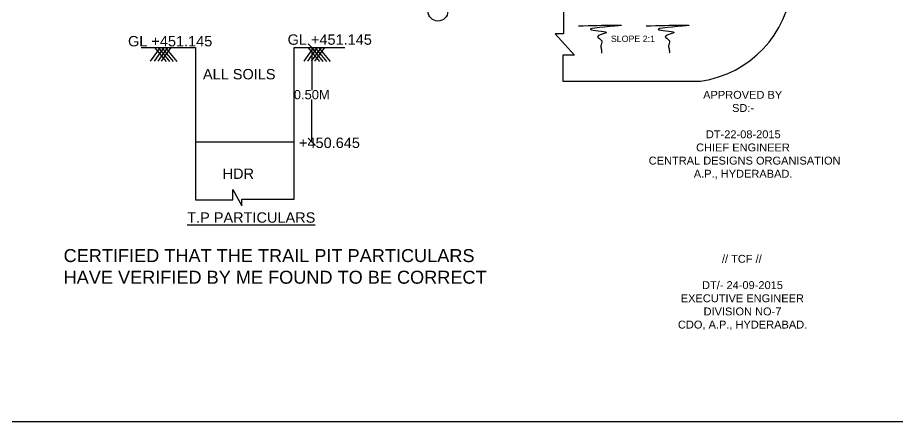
# Model space of a CAD drawing. Header units: millimetres. Extents: x 5124 to 6568637, y 2311 to 91879094.
# Drawn here: x 3729757 to 3741192, y 45930924 to 45936176 of the extents above; entities that cross this region are included whole.
import ezdxf

# ---------------------------------------------------------------- set-up
doc = ezdxf.new("R2010")
doc.units = ezdxf.units.MM
doc.header["$MEASUREMENT"] = 0
for name, color, linetype in [('DIMENSION', 7, 'Continuous'), ('DRAWING', 7, 'Continuous'), ('TEXT', 7, 'Continuous')]:
    doc.layers.add(name, color=color, linetype=linetype)
doc.styles.get("Standard").update_dxf_attribs({"font": 'arial.ttf', "height": 110})
doc.dimstyles.get("Standard").update_dxf_attribs({"dimtxt": 200, "dimasz": 110, "dimexe": 0.18, "dimexo": 0.0625, "dimgap": 0.09, "dimtad": 0, "dimtih": 1, "dimtoh": 1, "dimdec": 0, "dimzin": 0, "dimdsep": 46, "dimtxsty": 'Standard', "dimblk": 'OBLIQUE', "dimcen": 0.09, "dimse1": 1, "dimse2": 1, "dimadec": 0, "dimazin": 0, "dimtfac": 1, "dimtdec": 0, "dimtofl": 0, "dimtmove": 0, "dimatfit": 3, "dimfxl": 1, "dimtolj": 1, "dimtzin": 0, "dimarcsym": 0})

# ---------------------------------------------------------------- blocks, each defined once
blk = doc.blocks.new('_Oblique')
at = {"color": 0, "linetype": 'ByBlock', "lineweight": -2}
blk.add_line((-0.5, -0.5), (0.5, 0.5), dxfattribs=at)
blk = doc.blocks.new('*D70')
at = {"layer": 'Defpoints', "color": 0, "linetype": 'Continuous', "transparency": 16777216}
for p in [(3733353, 45935786), (3733353, 45934559), (3733580, 45934559)]:
    blk.add_point(p, dxfattribs=at)
at = {"layer": 'DRAWING', "color": 0, "linetype": 'Continuous', "lineweight": -2, "transparency": 16777216}
for p, q in [((3733580, 45935786), (3733580, 45935234)), ((3733580, 45934559), (3733580, 45935111))]:
    blk.add_line(p, q, dxfattribs=at)
at = {"layer": 'DRAWING', "color": 0, "linetype": 'Continuous', "lineweight": -2, "transparency": 16777216, "xscale": 95, "yscale": 95, "zscale": 95}
for p, rotation in [((3733580, 45935786), 90), ((3733580, 45934559), 270)]:
    blk.add_blockref('_Oblique', p, dxfattribs=dict(at, rotation=rotation))
at = {"layer": 'DRAWING', "color": 0, "linetype": 'Continuous', "transparency": 16777216, "insert": (3733580, 45935173), "char_height": 120, "attachment_point": 5}
blk.add_mtext('\\A1;0.50M', dxfattribs=at)

msp = doc.modelspace()

# ---------------------------------------------------------------- linework, layer by layer
at = {"layer": 'DIMENSION', "linetype": 'Continuous'}
msp.add_circle((3735220.5, 45936258.1), 127.7, dxfattribs=at)
at = {"layer": 'DRAWING', "linetype": 'Continuous'}
msp.add_lwpolyline([(3749514, 45956239.3), (3702628.7, 45956239.3), (3702628.7, 45930924.2), (3749514, 45930924.2)], close=True, dxfattribs=at)
msp.add_lwpolyline([(3736853.2, 45936994.4), (3736853.2, 45935965), (3736742.9, 45935965), (3736996.2, 45935685.2), (3736842, 45935685.2), (3736842, 45935350.9), (3738636, 45935350.9)], dxfattribs=at)
at = {"layer": 'DRAWING'}
for points in [[(3731363, 45935786.5), (3732070.3, 45935786.5), (3732070.3, 45933804.5), (3732554.4, 45933804.5), (3732554.4, 45933940), (3732669.6, 45933727.5), (3732669.6, 45933812.4), (3733353.3, 45933812.4), (3733353.3, 45935786.5), (3734008.4, 45935786.5)], [(3731608.7, 45935786.5), (3731481, 45935608.8)], [(3731657.3, 45935786.5), (3731529.7, 45935608.8)], [(3731536.1, 45935786.5), (3731686.3, 45935606.6)], [(3731706.5, 45935786.5), (3731578.9, 45935608.8)], [(3731581.7, 45935786.5), (3731731.8, 45935606.6)], [(3731750.4, 45935786.5), (3731622.7, 45935608.8)], [(3731627.2, 45935786.5), (3731777.4, 45935606.6)], [(3731674.5, 45935786.5), (3731824.6, 45935606.6)], [(3733603, 45935786.5), (3733475.4, 45935608.8)], [(3733651.6, 45935786.5), (3733524, 45935608.8)], [(3733530.5, 45935786.5), (3733680.6, 45935606.6)], [(3733700.8, 45935786.5), (3733573.2, 45935608.8)], [(3733576, 45935786.5), (3733726.1, 45935606.6)], [(3733744.7, 45935786.5), (3733617, 45935608.8)], [(3733621.5, 45935786.5), (3733771.7, 45935606.6)], [(3733668.8, 45935786.5), (3733818.9, 45935606.6)], [(3732070.3, 45934559.1), (3733353.3, 45934559.1)]]:
    msp.add_lwpolyline(points, dxfattribs=at)
at = {"layer": 'DRAWING', "linetype": 'Continuous'}
msp.add_arc((3738444.1, 45936722.7), 1385.1, 277.96099, 72.17293, dxfattribs=at)
at = {"layer": 'DRAWING'}
for points in [[(3737046.2, 45936068.9), (3737565.8, 45936068.9), (3737214.3, 45936017.8), (3737408, 45935977.1), (3737293.2, 45935926.3), (3737349.3, 45935872.7), (3737336.4, 45935806.7), (3737346.8, 45935755.6), (3737346.8, 45935712.1)], [(3737926.6, 45936068.9), (3738446.2, 45936068.9), (3738094.8, 45936017.8), (3738288.5, 45935977.1), (3738173.6, 45935926.3), (3738229.8, 45935872.7), (3738216.9, 45935806.7), (3738227.3, 45935755.6), (3738227.3, 45935712.1)]]:
    msp.add_spline(points, degree=3, dxfattribs=at)

# ---------------------------------------------------------------- texts
at = {"layer": 'DIMENSION', "char_height": 134.94, "attachment_point": 1}
for s, insert, width in [('GL +451.145', (3731192, 45935936.4), 1087.684), ('GL +451.145', (3733266.4, 45935957.3), 1087.684), ('HDR', (3732421.4, 45934213.3), 1087.684), ('{\\LT.P PARTICULARS}', (3731961.3, 45933643.2), 1654.799)]:
    msp.add_mtext(s, dxfattribs=dict(at, insert=insert, width=width))
at = {"layer": 'DRAWING', "char_height": 134.94, "attachment_point": 1}
for s, insert, width in [('ALL SOILS', (3732166, 45935507.4), 1087.684), ('+450.645', (3733414.8, 45934615.1), 783.838)]:
    msp.add_mtext(s, dxfattribs=dict(at, insert=insert, width=width))
at = {"layer": 'TEXT'}
msp.add_text('SLOPE 2:1', height=82.02, dxfattribs=at).set_placement((3737468.2, 45935859.4))
at = {"layer": 'TEXT', "attachment_point": 1}
for s, insert, char_height, width in [('\\pi2062.1;APPROVED BY\\P\\pi2437.6;SD:-  \\P\\pi2575.5;\\P\\pi2097.8;DT-22-08-2015\\P\\pi1970.6;CHIEF ENGINEER                \\P\\pi1314.8; CENTRAL DESIGNS ORGANISATION\\P\\pi1940.4;A.P., HYDERABAD.', (3736605.3, 45935222.7), 102.623, 5150.93), ('CERTIFIED THAT THE TRAIL PIT PARTICULARS HAVE VERIFIED BY ME FOUND TO BE CORRECT', (3730354.7, 45933164.9), 168.676, 5702.993), ('\\pi2316.6;// TCF //\\P\\pi2575.5;\\P\\pi2057.9;DT/- 24-09-2015\\P\\pi1781.4;EXECUTIVE ENGINEER                \\P\\pi2078.4;DIVISION NO-7\\P\\pi1744.8;CDO, A.P., HYDERABAD.', (3736594.8, 45933090), 102.623, 5150.93)]:
    msp.add_mtext(s, dxfattribs=dict(at, insert=insert, char_height=char_height, width=width))

# ---------------------------------------------------------------- dimensions: what is measured, and where the dimension line sits
at = {"layer": 'DRAWING', "linetype": 'Continuous'}
dim = msp.add_linear_dim(base=(3733580.4, 45934559.1), p1=(3733353.3, 45935786.5), p2=(3733353.3, 45934559.1), angle=90, text='0.50M', dimstyle='Standard', override={"dimasz": 95, "dimarcsym": 1}, dxfattribs=at)
dim.commit()
dim.dimension.update_dxf_attribs({"geometry": '*D70', "text_midpoint": (3733580.4, 45935172.8)})

doc.saveas('drawing.dxf')
